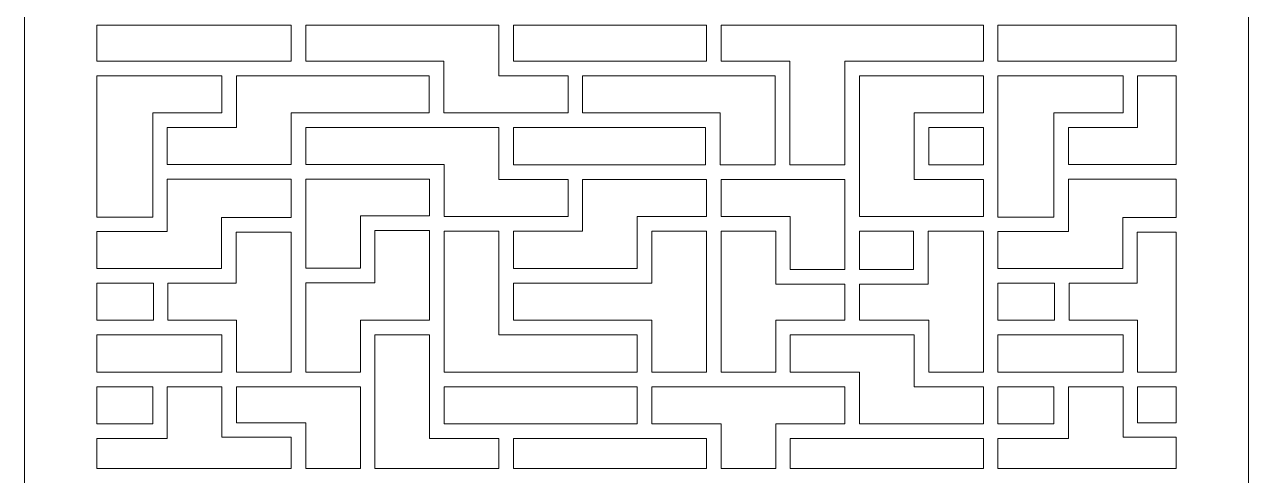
# Model space of a CAD drawing. Header units: centimetres. Extents: x -27.5 to -15.4, y -3.9 to 9.5.
# Drawn here: x -21.11 to -15.37, y 0.2 to 2.31 of the extents above; entities that cross this region are included whole.
import ezdxf

# ---------------------------------------------------------------- set-up
doc = ezdxf.new("R2010")
doc.units = ezdxf.units.CM
doc.header["$MEASUREMENT"] = 0
doc.layers.add('layer 1', color=7, linetype='Continuous')

msp = doc.modelspace()

# ---------------------------------------------------------------- linework, layer by layer
at = {"layer": 'layer 1', "color": 7, "lineweight": 9}
for points, knots in [([(-21.10932, -3.79231), (-21.10932, -3.79231), (-15.37172, -3.79231), (-15.37172, -3.79231), (-15.37172, -3.79231), (-15.37172, -3.79231), (-15.37172, 9.52009), (-15.37172, 9.52009), (-15.37172, 9.52009), (-15.37172, 9.52009), (-21.10932, 9.52009), (-21.10932, 9.52009), (-21.10932, 9.52009), (-21.10932, 9.52009), (-21.10932, -3.79231), (-21.10932, -3.79231)], [0, 0, 0, 0, 0.2, 0.2, 0.2, 0.2, 0.4, 0.4, 0.4, 0.4, 0.6, 0.6, 0.6, 0.6, 1, 1, 1, 1]), ([(-20.77015, 2.13842), (-20.77015, 2.13842), (-20.77015, 2.30712), (-20.77015, 2.30712), (-20.77015, 2.30712), (-20.77015, 2.30712), (-19.85927, 2.30712), (-19.85927, 2.30712), (-19.85927, 2.30712), (-19.85927, 2.30712), (-19.85927, 2.13842), (-19.85927, 2.13842), (-19.85927, 2.13842), (-19.85927, 2.13842), (-20.14967, 2.13842), (-20.14967, 2.13842), (-20.14967, 2.13842), (-20.14967, 2.13842), (-20.77015, 2.13842), (-20.77015, 2.13842)], [0, 0, 0, 0, 0.1666667, 0.1666667, 0.1666667, 0.1666667, 0.3333333, 0.3333333, 0.3333333, 0.3333333, 0.5, 0.5, 0.5, 0.5, 0.6666667, 0.6666667, 0.6666667, 0.6666667, 1, 1, 1, 1]), ([(-18.88584, 2.07018), (-18.88584, 2.07018), (-18.56136, 2.07018), (-18.56136, 2.07018), (-18.56136, 2.07018), (-18.56136, 2.07018), (-18.56136, 1.89578), (-18.56136, 1.89578), (-18.56136, 1.89578), (-18.56136, 1.89578), (-18.85172, 1.89578), (-18.85172, 1.89578), (-18.85172, 1.89578), (-18.85172, 1.89578), (-19.14396, 1.89578), (-19.14396, 1.89578), (-19.14396, 1.89578), (-19.14396, 1.89578), (-19.14396, 2.13842), (-19.14396, 2.13842), (-19.14396, 2.13842), (-19.14396, 2.13842), (-19.79103, 2.13842), (-19.79103, 2.13842), (-19.79103, 2.13842), (-19.79103, 2.13842), (-19.79103, 2.30712), (-19.79103, 2.30712), (-19.79103, 2.30712), (-19.79103, 2.30712), (-18.88584, 2.30712), (-18.88584, 2.30712), (-18.88584, 2.30712), (-18.88584, 2.30712), (-18.88584, 2.07018), (-18.88584, 2.07018)], [0, 0, 0, 0, 0.1, 0.1, 0.1, 0.1, 0.2, 0.2, 0.2, 0.2, 0.3, 0.3, 0.3, 0.3, 0.4, 0.4, 0.4, 0.4, 0.5, 0.5, 0.5, 0.5, 0.6, 0.6, 0.6, 0.6, 0.7, 0.7, 0.7, 0.7, 0.8, 0.8, 0.8, 0.8, 1, 1, 1, 1]), ([(-18.8176, 2.30712), (-18.8176, 2.30712), (-17.9124, 2.30712), (-17.9124, 2.30712), (-17.9124, 2.30712), (-17.9124, 2.30712), (-17.9124, 2.13842), (-17.9124, 2.13842), (-17.9124, 2.13842), (-17.9124, 2.13842), (-18.52724, 2.13842), (-18.52724, 2.13842), (-18.52724, 2.13842), (-18.52724, 2.13842), (-18.8176, 2.13842), (-18.8176, 2.13842), (-18.8176, 2.13842), (-18.8176, 2.13842), (-18.8176, 2.30712), (-18.8176, 2.30712)], [0, 0, 0, 0, 0.1666667, 0.1666667, 0.1666667, 0.1666667, 0.3333333, 0.3333333, 0.3333333, 0.3333333, 0.5, 0.5, 0.5, 0.5, 0.6666667, 0.6666667, 0.6666667, 0.6666667, 1, 1, 1, 1]), ([(-17.84416, 2.30712), (-17.84416, 2.30712), (-16.61449, 2.30712), (-16.61449, 2.30712), (-16.61449, 2.30712), (-16.61449, 2.30712), (-16.61449, 2.13842), (-16.61449, 2.13842), (-16.61449, 2.13842), (-16.61449, 2.13842), (-17.26345, 2.13842), (-17.26345, 2.13842), (-17.26345, 2.13842), (-17.26345, 2.13842), (-17.26345, 1.65315), (-17.26345, 1.65315), (-17.26345, 1.65315), (-17.26345, 1.65315), (-17.52246, 1.65315), (-17.52246, 1.65315), (-17.52246, 1.65315), (-17.52246, 1.65315), (-17.52246, 2.13842), (-17.52246, 2.13842), (-17.52246, 2.13842), (-17.52246, 2.13842), (-17.84416, 2.13842), (-17.84416, 2.13842), (-17.84416, 2.13842), (-17.84416, 2.13842), (-17.84416, 2.30712), (-17.84416, 2.30712)], [0, 0, 0, 0, 0.1111111, 0.1111111, 0.1111111, 0.1111111, 0.2222222, 0.2222222, 0.2222222, 0.2222222, 0.3333333, 0.3333333, 0.3333333, 0.3333333, 0.4444444, 0.4444444, 0.4444444, 0.4444444, 0.5555556, 0.5555556, 0.5555556, 0.5555556, 0.6666667, 0.6666667, 0.6666667, 0.6666667, 0.7777778, 0.7777778, 0.7777778, 0.7777778, 1, 1, 1, 1]), ([(-15.71088, 2.30712), (-15.71088, 2.30712), (-15.71088, 2.13842), (-15.71088, 2.13842), (-15.71088, 2.13842), (-15.71088, 2.13842), (-15.92577, 2.13842), (-15.92577, 2.13842), (-15.92577, 2.13842), (-15.92577, 2.13842), (-16.54625, 2.13842), (-16.54625, 2.13842), (-16.54625, 2.13842), (-16.54625, 2.13842), (-16.54625, 2.30712), (-16.54625, 2.30712), (-16.54625, 2.30712), (-16.54625, 2.30712), (-15.71088, 2.30712), (-15.71088, 2.30712)], [0, 0, 0, 0, 0.1666667, 0.1666667, 0.1666667, 0.1666667, 0.3333333, 0.3333333, 0.3333333, 0.3333333, 0.5, 0.5, 0.5, 0.5, 0.6666667, 0.6666667, 0.6666667, 0.6666667, 1, 1, 1, 1]), ([(-20.77015, 1.40867), (-20.77015, 1.40867), (-20.77015, 2.07018), (-20.77015, 2.07018), (-20.77015, 2.07018), (-20.77015, 2.07018), (-20.1838, 2.07018), (-20.1838, 2.07018), (-20.1838, 2.07018), (-20.1838, 2.07018), (-20.1838, 1.89578), (-20.1838, 1.89578), (-20.1838, 1.89578), (-20.1838, 1.89578), (-20.50823, 1.89578), (-20.50823, 1.89578), (-20.50823, 1.89578), (-20.50823, 1.89578), (-20.50823, 1.62058), (-20.50823, 1.62058), (-20.50823, 1.62058), (-20.50823, 1.62058), (-20.50823, 1.40867), (-20.50823, 1.40867), (-20.50823, 1.40867), (-20.50823, 1.40867), (-20.77015, 1.40867), (-20.77015, 1.40867)], [0, 0, 0, 0, 0.125, 0.125, 0.125, 0.125, 0.25, 0.25, 0.25, 0.25, 0.375, 0.375, 0.375, 0.375, 0.5, 0.5, 0.5, 0.5, 0.625, 0.625, 0.625, 0.625, 0.75, 0.75, 0.75, 0.75, 1, 1, 1, 1]), ([(-20.11555, 2.07018), (-20.11555, 2.07018), (-19.82515, 2.07018), (-19.82515, 2.07018), (-19.82515, 2.07018), (-19.82515, 2.07018), (-19.21221, 2.07018), (-19.21221, 2.07018), (-19.21221, 2.07018), (-19.21221, 2.07018), (-19.21221, 1.89578), (-19.21221, 1.89578), (-19.21221, 1.89578), (-19.21221, 1.89578), (-19.85927, 1.89578), (-19.85927, 1.89578), (-19.85927, 1.89578), (-19.85927, 1.89578), (-19.85927, 1.6547), (-19.85927, 1.6547), (-19.85927, 1.6547), (-19.85927, 1.6547), (-20.43999, 1.6547), (-20.43999, 1.6547), (-20.43999, 1.6547), (-20.43999, 1.6547), (-20.43999, 1.82754), (-20.43999, 1.82754), (-20.43999, 1.82754), (-20.43999, 1.82754), (-20.11555, 1.82754), (-20.11555, 1.82754), (-20.11555, 1.82754), (-20.11555, 1.82754), (-20.11555, 2.07018), (-20.11555, 2.07018)], [0, 0, 0, 0, 0.1, 0.1, 0.1, 0.1, 0.2, 0.2, 0.2, 0.2, 0.3, 0.3, 0.3, 0.3, 0.4, 0.4, 0.4, 0.4, 0.5, 0.5, 0.5, 0.5, 0.6, 0.6, 0.6, 0.6, 0.7, 0.7, 0.7, 0.7, 0.8, 0.8, 0.8, 0.8, 1, 1, 1, 1]), ([(-18.49312, 2.07018), (-18.49312, 2.07018), (-17.87828, 2.07018), (-17.87828, 2.07018), (-17.87828, 2.07018), (-17.87828, 2.07018), (-17.5907, 2.07018), (-17.5907, 2.07018), (-17.5907, 2.07018), (-17.5907, 2.07018), (-17.5907, 1.65315), (-17.5907, 1.65315), (-17.5907, 1.65315), (-17.5907, 1.65315), (-17.84865, 1.65315), (-17.84865, 1.65315), (-17.84865, 1.65315), (-17.84865, 1.65315), (-17.84865, 1.89578), (-17.84865, 1.89578), (-17.84865, 1.89578), (-17.84865, 1.89578), (-18.49312, 1.89578), (-18.49312, 1.89578), (-18.49312, 1.89578), (-18.49312, 1.89578), (-18.49312, 2.07018), (-18.49312, 2.07018)], [0, 0, 0, 0, 0.125, 0.125, 0.125, 0.125, 0.25, 0.25, 0.25, 0.25, 0.375, 0.375, 0.375, 0.375, 0.5, 0.5, 0.5, 0.5, 0.625, 0.625, 0.625, 0.625, 0.75, 0.75, 0.75, 0.75, 1, 1, 1, 1]), ([(-17.19521, 2.07018), (-17.19521, 2.07018), (-16.61449, 2.07018), (-16.61449, 2.07018), (-16.61449, 2.07018), (-16.61449, 2.07018), (-16.61449, 1.89578), (-16.61449, 1.89578), (-16.61449, 1.89578), (-16.61449, 1.89578), (-16.9385, 1.89578), (-16.9385, 1.89578), (-16.9385, 1.89578), (-16.9385, 1.89578), (-16.9385, 1.58491), (-16.9385, 1.58491), (-16.9385, 1.58491), (-16.9385, 1.58491), (-16.61449, 1.58491), (-16.61449, 1.58491), (-16.61449, 1.58491), (-16.61449, 1.58491), (-16.61449, 1.41051), (-16.61449, 1.41051), (-16.61449, 1.41051), (-16.61449, 1.41051), (-16.90774, 1.41051), (-16.90774, 1.41051), (-16.90774, 1.41051), (-16.90774, 1.41051), (-17.19521, 1.41051), (-17.19521, 1.41051), (-17.19521, 1.41051), (-17.19521, 1.41051), (-17.19521, 1.61903), (-17.19521, 1.61903), (-17.19521, 1.61903), (-17.19521, 1.61903), (-17.19521, 2.07018), (-17.19521, 2.07018)], [0, 0, 0, 0, 0.0909091, 0.0909091, 0.0909091, 0.0909091, 0.1818182, 0.1818182, 0.1818182, 0.1818182, 0.2727273, 0.2727273, 0.2727273, 0.2727273, 0.3636364, 0.3636364, 0.3636364, 0.3636364, 0.4545455, 0.4545455, 0.4545455, 0.4545455, 0.5454545, 0.5454545, 0.5454545, 0.5454545, 0.6363636, 0.6363636, 0.6363636, 0.6363636, 0.7272727, 0.7272727, 0.7272727, 0.7272727, 0.8181818, 0.8181818, 0.8181818, 0.8181818, 1, 1, 1, 1]), ([(-16.54625, 1.40867), (-16.54625, 1.40867), (-16.54625, 2.07018), (-16.54625, 2.07018), (-16.54625, 2.07018), (-16.54625, 2.07018), (-15.95989, 2.07018), (-15.95989, 2.07018), (-15.95989, 2.07018), (-15.95989, 2.07018), (-15.95989, 1.89578), (-15.95989, 1.89578), (-15.95989, 1.89578), (-15.95989, 1.89578), (-16.28433, 1.89578), (-16.28433, 1.89578), (-16.28433, 1.89578), (-16.28433, 1.89578), (-16.28433, 1.62058), (-16.28433, 1.62058), (-16.28433, 1.62058), (-16.28433, 1.62058), (-16.28433, 1.40867), (-16.28433, 1.40867), (-16.28433, 1.40867), (-16.28433, 1.40867), (-16.54625, 1.40867), (-16.54625, 1.40867)], [0, 0, 0, 0, 0.125, 0.125, 0.125, 0.125, 0.25, 0.25, 0.25, 0.25, 0.375, 0.375, 0.375, 0.375, 0.5, 0.5, 0.5, 0.5, 0.625, 0.625, 0.625, 0.625, 0.75, 0.75, 0.75, 0.75, 1, 1, 1, 1]), ([(-15.71088, 2.07018), (-15.71088, 2.07018), (-15.71088, 1.6547), (-15.71088, 1.6547), (-15.71088, 1.6547), (-15.71088, 1.6547), (-16.21609, 1.6547), (-16.21609, 1.6547), (-16.21609, 1.6547), (-16.21609, 1.6547), (-16.21609, 1.82754), (-16.21609, 1.82754), (-16.21609, 1.82754), (-16.21609, 1.82754), (-15.89165, 1.82754), (-15.89165, 1.82754), (-15.89165, 1.82754), (-15.89165, 1.82754), (-15.89165, 2.07018), (-15.89165, 2.07018), (-15.89165, 2.07018), (-15.89165, 2.07018), (-15.71088, 2.07018), (-15.71088, 2.07018)], [0, 0, 0, 0, 0.1428571, 0.1428571, 0.1428571, 0.1428571, 0.2857143, 0.2857143, 0.2857143, 0.2857143, 0.4285714, 0.4285714, 0.4285714, 0.4285714, 0.5714286, 0.5714286, 0.5714286, 0.5714286, 0.7142857, 0.7142857, 0.7142857, 0.7142857, 1, 1, 1, 1]), ([(-18.88584, 1.58491), (-18.88584, 1.58491), (-18.56136, 1.58491), (-18.56136, 1.58491), (-18.56136, 1.58491), (-18.56136, 1.58491), (-18.56136, 1.41051), (-18.56136, 1.41051), (-18.56136, 1.41051), (-18.56136, 1.41051), (-18.85172, 1.41051), (-18.85172, 1.41051), (-18.85172, 1.41051), (-18.85172, 1.41051), (-19.14207, 1.41051), (-19.14207, 1.41051), (-19.14207, 1.41051), (-19.14207, 1.41051), (-19.14207, 1.6547), (-19.14207, 1.6547), (-19.14207, 1.6547), (-19.14207, 1.6547), (-19.79103, 1.6547), (-19.79103, 1.6547), (-19.79103, 1.6547), (-19.79103, 1.6547), (-19.79103, 1.82754), (-19.79103, 1.82754), (-19.79103, 1.82754), (-19.79103, 1.82754), (-19.17808, 1.82754), (-19.17808, 1.82754), (-19.17808, 1.82754), (-19.17808, 1.82754), (-18.88584, 1.82754), (-18.88584, 1.82754), (-18.88584, 1.82754), (-18.88584, 1.82754), (-18.88584, 1.58491), (-18.88584, 1.58491)], [0, 0, 0, 0, 0.0909091, 0.0909091, 0.0909091, 0.0909091, 0.1818182, 0.1818182, 0.1818182, 0.1818182, 0.2727273, 0.2727273, 0.2727273, 0.2727273, 0.3636364, 0.3636364, 0.3636364, 0.3636364, 0.4545455, 0.4545455, 0.4545455, 0.4545455, 0.5454545, 0.5454545, 0.5454545, 0.5454545, 0.6363636, 0.6363636, 0.6363636, 0.6363636, 0.7272727, 0.7272727, 0.7272727, 0.7272727, 0.8181818, 0.8181818, 0.8181818, 0.8181818, 1, 1, 1, 1]), ([(-18.52724, 1.82754), (-18.52724, 1.82754), (-17.91689, 1.82754), (-17.91689, 1.82754), (-17.91689, 1.82754), (-17.91689, 1.82754), (-17.91689, 1.65315), (-17.91689, 1.65315), (-17.91689, 1.65315), (-17.91689, 1.65315), (-18.52724, 1.65315), (-18.52724, 1.65315), (-18.52724, 1.65315), (-18.52724, 1.65315), (-18.8176, 1.65315), (-18.8176, 1.65315), (-18.8176, 1.65315), (-18.8176, 1.65315), (-18.8176, 1.82754), (-18.8176, 1.82754), (-18.8176, 1.82754), (-18.8176, 1.82754), (-18.52724, 1.82754), (-18.52724, 1.82754)], [0, 0, 0, 0, 0.1428571, 0.1428571, 0.1428571, 0.1428571, 0.2857143, 0.2857143, 0.2857143, 0.2857143, 0.4285714, 0.4285714, 0.4285714, 0.4285714, 0.5714286, 0.5714286, 0.5714286, 0.5714286, 0.7142857, 0.7142857, 0.7142857, 0.7142857, 1, 1, 1, 1]), ([(-16.87026, 1.82754), (-16.87026, 1.82754), (-16.61449, 1.82754), (-16.61449, 1.82754), (-16.61449, 1.82754), (-16.61449, 1.82754), (-16.61449, 1.65315), (-16.61449, 1.65315), (-16.61449, 1.65315), (-16.61449, 1.65315), (-16.87026, 1.65315), (-16.87026, 1.65315), (-16.87026, 1.65315), (-16.87026, 1.65315), (-16.87026, 1.82754), (-16.87026, 1.82754)], [0, 0, 0, 0, 0.2, 0.2, 0.2, 0.2, 0.4, 0.4, 0.4, 0.4, 0.6, 0.6, 0.6, 0.6, 1, 1, 1, 1]), ([(-20.77015, 1.16788), (-20.77015, 1.16788), (-20.77015, 1.34043), (-20.77015, 1.34043), (-20.77015, 1.34043), (-20.77015, 1.34043), (-20.43999, 1.34043), (-20.43999, 1.34043), (-20.43999, 1.34043), (-20.43999, 1.34043), (-20.43999, 1.58646), (-20.43999, 1.58646), (-20.43999, 1.58646), (-20.43999, 1.58646), (-19.85927, 1.58646), (-19.85927, 1.58646), (-19.85927, 1.58646), (-19.85927, 1.58646), (-19.85927, 1.40651), (-19.85927, 1.40651), (-19.85927, 1.40651), (-19.85927, 1.40651), (-20.18531, 1.40651), (-20.18531, 1.40651), (-20.18531, 1.40651), (-20.18531, 1.40651), (-20.18531, 1.16788), (-20.18531, 1.16788), (-20.18531, 1.16788), (-20.18531, 1.16788), (-20.47088, 1.16788), (-20.47088, 1.16788), (-20.47088, 1.16788), (-20.47088, 1.16788), (-20.77015, 1.16788), (-20.77015, 1.16788)], [0, 0, 0, 0, 0.1, 0.1, 0.1, 0.1, 0.2, 0.2, 0.2, 0.2, 0.3, 0.3, 0.3, 0.3, 0.4, 0.4, 0.4, 0.4, 0.5, 0.5, 0.5, 0.5, 0.6, 0.6, 0.6, 0.6, 0.7, 0.7, 0.7, 0.7, 0.8, 0.8, 0.8, 0.8, 1, 1, 1, 1]), ([(-19.79103, 1.58646), (-19.79103, 1.58646), (-19.21032, 1.58646), (-19.21032, 1.58646), (-19.21032, 1.58646), (-19.21032, 1.58646), (-19.21032, 1.41429), (-19.21032, 1.41429), (-19.21032, 1.41429), (-19.21032, 1.41429), (-19.53479, 1.41429), (-19.53479, 1.41429), (-19.53479, 1.41429), (-19.53479, 1.41429), (-19.53479, 1.16931), (-19.53479, 1.16931), (-19.53479, 1.16931), (-19.53479, 1.16931), (-19.79103, 1.16931), (-19.79103, 1.16931), (-19.79103, 1.16931), (-19.79103, 1.16931), (-19.79103, 1.37239), (-19.79103, 1.37239), (-19.79103, 1.37239), (-19.79103, 1.37239), (-19.79103, 1.58646), (-19.79103, 1.58646)], [0, 0, 0, 0, 0.125, 0.125, 0.125, 0.125, 0.25, 0.25, 0.25, 0.25, 0.375, 0.375, 0.375, 0.375, 0.5, 0.5, 0.5, 0.5, 0.625, 0.625, 0.625, 0.625, 0.75, 0.75, 0.75, 0.75, 1, 1, 1, 1]), ([(-18.8176, 1.34227), (-18.8176, 1.34227), (-18.49312, 1.34227), (-18.49312, 1.34227), (-18.49312, 1.34227), (-18.49312, 1.34227), (-18.49312, 1.58491), (-18.49312, 1.58491), (-18.49312, 1.58491), (-18.49312, 1.58491), (-17.9124, 1.58491), (-17.9124, 1.58491), (-17.9124, 1.58491), (-17.9124, 1.58491), (-17.9124, 1.41051), (-17.9124, 1.41051), (-17.9124, 1.41051), (-17.9124, 1.41051), (-18.23688, 1.41051), (-18.23688, 1.41051), (-18.23688, 1.41051), (-18.23688, 1.41051), (-18.23688, 1.16788), (-18.23688, 1.16788), (-18.23688, 1.16788), (-18.23688, 1.16788), (-18.8176, 1.16788), (-18.8176, 1.16788), (-18.8176, 1.16788), (-18.8176, 1.16788), (-18.8176, 1.34227), (-18.8176, 1.34227)], [0, 0, 0, 0, 0.1111111, 0.1111111, 0.1111111, 0.1111111, 0.2222222, 0.2222222, 0.2222222, 0.2222222, 0.3333333, 0.3333333, 0.3333333, 0.3333333, 0.4444444, 0.4444444, 0.4444444, 0.4444444, 0.5555556, 0.5555556, 0.5555556, 0.5555556, 0.6666667, 0.6666667, 0.6666667, 0.6666667, 0.7777778, 0.7777778, 0.7777778, 0.7777778, 1, 1, 1, 1]), ([(-17.84416, 1.41051), (-17.84416, 1.41051), (-17.84416, 1.58491), (-17.84416, 1.58491), (-17.84416, 1.58491), (-17.84416, 1.58491), (-17.55658, 1.58491), (-17.55658, 1.58491), (-17.55658, 1.58491), (-17.55658, 1.58491), (-17.26345, 1.58491), (-17.26345, 1.58491), (-17.26345, 1.58491), (-17.26345, 1.58491), (-17.26345, 1.37639), (-17.26345, 1.37639), (-17.26345, 1.37639), (-17.26345, 1.37639), (-17.26345, 1.16222), (-17.26345, 1.16222), (-17.26345, 1.16222), (-17.26345, 1.16222), (-17.51968, 1.16222), (-17.51968, 1.16222), (-17.51968, 1.16222), (-17.51968, 1.16222), (-17.51968, 1.41051), (-17.51968, 1.41051), (-17.51968, 1.41051), (-17.51968, 1.41051), (-17.84416, 1.41051), (-17.84416, 1.41051)], [0, 0, 0, 0, 0.1111111, 0.1111111, 0.1111111, 0.1111111, 0.2222222, 0.2222222, 0.2222222, 0.2222222, 0.3333333, 0.3333333, 0.3333333, 0.3333333, 0.4444444, 0.4444444, 0.4444444, 0.4444444, 0.5555556, 0.5555556, 0.5555556, 0.5555556, 0.6666667, 0.6666667, 0.6666667, 0.6666667, 0.7777778, 0.7777778, 0.7777778, 0.7777778, 1, 1, 1, 1]), ([(-15.71088, 1.58646), (-15.71088, 1.58646), (-15.71088, 1.40651), (-15.71088, 1.40651), (-15.71088, 1.40651), (-15.71088, 1.40651), (-15.96141, 1.40651), (-15.96141, 1.40651), (-15.96141, 1.40651), (-15.96141, 1.40651), (-15.96141, 1.16788), (-15.96141, 1.16788), (-15.96141, 1.16788), (-15.96141, 1.16788), (-16.24698, 1.16788), (-16.24698, 1.16788), (-16.24698, 1.16788), (-16.24698, 1.16788), (-16.54625, 1.16788), (-16.54625, 1.16788), (-16.54625, 1.16788), (-16.54625, 1.16788), (-16.54625, 1.34043), (-16.54625, 1.34043), (-16.54625, 1.34043), (-16.54625, 1.34043), (-16.21609, 1.34043), (-16.21609, 1.34043), (-16.21609, 1.34043), (-16.21609, 1.34043), (-16.21609, 1.58646), (-16.21609, 1.58646), (-16.21609, 1.58646), (-16.21609, 1.58646), (-15.71088, 1.58646), (-15.71088, 1.58646)], [0, 0, 0, 0, 0.1, 0.1, 0.1, 0.1, 0.2, 0.2, 0.2, 0.2, 0.3, 0.3, 0.3, 0.3, 0.4, 0.4, 0.4, 0.4, 0.5, 0.5, 0.5, 0.5, 0.6, 0.6, 0.6, 0.6, 0.7, 0.7, 0.7, 0.7, 0.8, 0.8, 0.8, 0.8, 1, 1, 1, 1]), ([(-20.11707, 1.33827), (-20.11707, 1.33827), (-19.85927, 1.33827), (-19.85927, 1.33827), (-19.85927, 1.33827), (-19.85927, 1.33827), (-19.85927, 1.13519), (-19.85927, 1.13519), (-19.85927, 1.13519), (-19.85927, 1.13519), (-19.85927, 0.68261), (-19.85927, 0.68261), (-19.85927, 0.68261), (-19.85927, 0.68261), (-20.11551, 0.68261), (-20.11551, 0.68261), (-20.11551, 0.68261), (-20.11551, 0.68261), (-20.11551, 0.92525), (-20.11551, 0.92525), (-20.11551, 0.92525), (-20.11551, 0.92525), (-20.43676, 0.92525), (-20.43676, 0.92525), (-20.43676, 0.92525), (-20.43676, 0.92525), (-20.43676, 1.09964), (-20.43676, 1.09964), (-20.43676, 1.09964), (-20.43676, 1.09964), (-20.11707, 1.09964), (-20.11707, 1.09964), (-20.11707, 1.09964), (-20.11707, 1.09964), (-20.11707, 1.33827), (-20.11707, 1.33827)], [0, 0, 0, 0, 0.1, 0.1, 0.1, 0.1, 0.2, 0.2, 0.2, 0.2, 0.3, 0.3, 0.3, 0.3, 0.4, 0.4, 0.4, 0.4, 0.5, 0.5, 0.5, 0.5, 0.6, 0.6, 0.6, 0.6, 0.7, 0.7, 0.7, 0.7, 0.8, 0.8, 0.8, 0.8, 1, 1, 1, 1]), ([(-19.46655, 1.34605), (-19.46655, 1.34605), (-19.21032, 1.34605), (-19.21032, 1.34605), (-19.21032, 1.34605), (-19.21032, 1.34605), (-19.21032, 0.92525), (-19.21032, 0.92525), (-19.21032, 0.92525), (-19.21032, 0.92525), (-19.53479, 0.92525), (-19.53479, 0.92525), (-19.53479, 0.92525), (-19.53479, 0.92525), (-19.53479, 0.68261), (-19.53479, 0.68261), (-19.53479, 0.68261), (-19.53479, 0.68261), (-19.79103, 0.68261), (-19.79103, 0.68261), (-19.79103, 0.68261), (-19.79103, 0.68261), (-19.79103, 1.10107), (-19.79103, 1.10107), (-19.79103, 1.10107), (-19.79103, 1.10107), (-19.46655, 1.10107), (-19.46655, 1.10107), (-19.46655, 1.10107), (-19.46655, 1.10107), (-19.46655, 1.34605), (-19.46655, 1.34605)], [0, 0, 0, 0, 0.1111111, 0.1111111, 0.1111111, 0.1111111, 0.2222222, 0.2222222, 0.2222222, 0.2222222, 0.3333333, 0.3333333, 0.3333333, 0.3333333, 0.4444444, 0.4444444, 0.4444444, 0.4444444, 0.5555556, 0.5555556, 0.5555556, 0.5555556, 0.6666667, 0.6666667, 0.6666667, 0.6666667, 0.7777778, 0.7777778, 0.7777778, 0.7777778, 1, 1, 1, 1]), ([(-18.88584, 0.85701), (-18.88584, 0.85701), (-18.23688, 0.85701), (-18.23688, 0.85701), (-18.23688, 0.85701), (-18.23688, 0.85701), (-18.23688, 0.68261), (-18.23688, 0.68261), (-18.23688, 0.68261), (-18.23688, 0.68261), (-19.14207, 0.68261), (-19.14207, 0.68261), (-19.14207, 0.68261), (-19.14207, 0.68261), (-19.14207, 0.89113), (-19.14207, 0.89113), (-19.14207, 0.89113), (-19.14207, 0.89113), (-19.14207, 1.34227), (-19.14207, 1.34227), (-19.14207, 1.34227), (-19.14207, 1.34227), (-18.88584, 1.34227), (-18.88584, 1.34227), (-18.88584, 1.34227), (-18.88584, 1.34227), (-18.88584, 1.13376), (-18.88584, 1.13376), (-18.88584, 1.13376), (-18.88584, 1.13376), (-18.88584, 0.85701), (-18.88584, 0.85701)], [0, 0, 0, 0, 0.1111111, 0.1111111, 0.1111111, 0.1111111, 0.2222222, 0.2222222, 0.2222222, 0.2222222, 0.3333333, 0.3333333, 0.3333333, 0.3333333, 0.4444444, 0.4444444, 0.4444444, 0.4444444, 0.5555556, 0.5555556, 0.5555556, 0.5555556, 0.6666667, 0.6666667, 0.6666667, 0.6666667, 0.7777778, 0.7777778, 0.7777778, 0.7777778, 1, 1, 1, 1]), ([(-18.8176, 1.09964), (-18.8176, 1.09964), (-18.16864, 1.09964), (-18.16864, 1.09964), (-18.16864, 1.09964), (-18.16864, 1.09964), (-18.16864, 1.34227), (-18.16864, 1.34227), (-18.16864, 1.34227), (-18.16864, 1.34227), (-17.9124, 1.34227), (-17.9124, 1.34227), (-17.9124, 1.34227), (-17.9124, 1.34227), (-17.9124, 0.68261), (-17.9124, 0.68261), (-17.9124, 0.68261), (-17.9124, 0.68261), (-18.16864, 0.68261), (-18.16864, 0.68261), (-18.16864, 0.68261), (-18.16864, 0.68261), (-18.16864, 0.92525), (-18.16864, 0.92525), (-18.16864, 0.92525), (-18.16864, 0.92525), (-18.8176, 0.92525), (-18.8176, 0.92525), (-18.8176, 0.92525), (-18.8176, 0.92525), (-18.8176, 1.09964), (-18.8176, 1.09964)], [0, 0, 0, 0, 0.1111111, 0.1111111, 0.1111111, 0.1111111, 0.2222222, 0.2222222, 0.2222222, 0.2222222, 0.3333333, 0.3333333, 0.3333333, 0.3333333, 0.4444444, 0.4444444, 0.4444444, 0.4444444, 0.5555556, 0.5555556, 0.5555556, 0.5555556, 0.6666667, 0.6666667, 0.6666667, 0.6666667, 0.7777778, 0.7777778, 0.7777778, 0.7777778, 1, 1, 1, 1]), ([(-17.84416, 1.34227), (-17.84416, 1.34227), (-17.58793, 1.34227), (-17.58793, 1.34227), (-17.58793, 1.34227), (-17.58793, 1.34227), (-17.58793, 1.09398), (-17.58793, 1.09398), (-17.58793, 1.09398), (-17.58793, 1.09398), (-17.26345, 1.09398), (-17.26345, 1.09398), (-17.26345, 1.09398), (-17.26345, 1.09398), (-17.26345, 0.92525), (-17.26345, 0.92525), (-17.26345, 0.92525), (-17.26345, 0.92525), (-17.58793, 0.92525), (-17.58793, 0.92525), (-17.58793, 0.92525), (-17.58793, 0.92525), (-17.58793, 0.68261), (-17.58793, 0.68261), (-17.58793, 0.68261), (-17.58793, 0.68261), (-17.84416, 0.68261), (-17.84416, 0.68261), (-17.84416, 0.68261), (-17.84416, 0.68261), (-17.84416, 1.34227), (-17.84416, 1.34227)], [0, 0, 0, 0, 0.1111111, 0.1111111, 0.1111111, 0.1111111, 0.2222222, 0.2222222, 0.2222222, 0.2222222, 0.3333333, 0.3333333, 0.3333333, 0.3333333, 0.4444444, 0.4444444, 0.4444444, 0.4444444, 0.5555556, 0.5555556, 0.5555556, 0.5555556, 0.6666667, 0.6666667, 0.6666667, 0.6666667, 0.7777778, 0.7777778, 0.7777778, 0.7777778, 1, 1, 1, 1]), ([(-17.19521, 1.09398), (-17.19521, 1.09398), (-16.87362, 1.09398), (-16.87362, 1.09398), (-16.87362, 1.09398), (-16.87362, 1.09398), (-16.87362, 1.34227), (-16.87362, 1.34227), (-16.87362, 1.34227), (-16.87362, 1.34227), (-16.61449, 1.34227), (-16.61449, 1.34227), (-16.61449, 1.34227), (-16.61449, 1.34227), (-16.61449, 0.89113), (-16.61449, 0.89113), (-16.61449, 0.89113), (-16.61449, 0.89113), (-16.61449, 0.68261), (-16.61449, 0.68261), (-16.61449, 0.68261), (-16.61449, 0.68261), (-16.87073, 0.68261), (-16.87073, 0.68261), (-16.87073, 0.68261), (-16.87073, 0.68261), (-16.87073, 0.92525), (-16.87073, 0.92525), (-16.87073, 0.92525), (-16.87073, 0.92525), (-17.19521, 0.92525), (-17.19521, 0.92525), (-17.19521, 0.92525), (-17.19521, 0.92525), (-17.19521, 1.09398), (-17.19521, 1.09398)], [0, 0, 0, 0, 0.1, 0.1, 0.1, 0.1, 0.2, 0.2, 0.2, 0.2, 0.3, 0.3, 0.3, 0.3, 0.4, 0.4, 0.4, 0.4, 0.5, 0.5, 0.5, 0.5, 0.6, 0.6, 0.6, 0.6, 0.7, 0.7, 0.7, 0.7, 0.8, 0.8, 0.8, 0.8, 1, 1, 1, 1]), ([(-17.19521, 1.34227), (-17.19521, 1.34227), (-16.94186, 1.34227), (-16.94186, 1.34227), (-16.94186, 1.34227), (-16.94186, 1.34227), (-16.94186, 1.16222), (-16.94186, 1.16222), (-16.94186, 1.16222), (-16.94186, 1.16222), (-17.19521, 1.16222), (-17.19521, 1.16222), (-17.19521, 1.16222), (-17.19521, 1.16222), (-17.19521, 1.34227), (-17.19521, 1.34227)], [0, 0, 0, 0, 0.2, 0.2, 0.2, 0.2, 0.4, 0.4, 0.4, 0.4, 0.6, 0.6, 0.6, 0.6, 1, 1, 1, 1]), ([(-15.71088, 1.33827), (-15.71088, 1.33827), (-15.71088, 0.68261), (-15.71088, 0.68261), (-15.71088, 0.68261), (-15.71088, 0.68261), (-15.89161, 0.68261), (-15.89161, 0.68261), (-15.89161, 0.68261), (-15.89161, 0.68261), (-15.89161, 0.92525), (-15.89161, 0.92525), (-15.89161, 0.92525), (-15.89161, 0.92525), (-16.21286, 0.92525), (-16.21286, 0.92525), (-16.21286, 0.92525), (-16.21286, 0.92525), (-16.21286, 1.09964), (-16.21286, 1.09964), (-16.21286, 1.09964), (-16.21286, 1.09964), (-15.89317, 1.09964), (-15.89317, 1.09964), (-15.89317, 1.09964), (-15.89317, 1.09964), (-15.89317, 1.33827), (-15.89317, 1.33827), (-15.89317, 1.33827), (-15.89317, 1.33827), (-15.71088, 1.33827), (-15.71088, 1.33827)], [0, 0, 0, 0, 0.1111111, 0.1111111, 0.1111111, 0.1111111, 0.2222222, 0.2222222, 0.2222222, 0.2222222, 0.3333333, 0.3333333, 0.3333333, 0.3333333, 0.4444444, 0.4444444, 0.4444444, 0.4444444, 0.5555556, 0.5555556, 0.5555556, 0.5555556, 0.6666667, 0.6666667, 0.6666667, 0.6666667, 0.7777778, 0.7777778, 0.7777778, 0.7777778, 1, 1, 1, 1]), ([(-20.77015, 0.92525), (-20.77015, 0.92525), (-20.77015, 1.09964), (-20.77015, 1.09964), (-20.77015, 1.09964), (-20.77015, 1.09964), (-20.505, 1.09964), (-20.505, 1.09964), (-20.505, 1.09964), (-20.505, 1.09964), (-20.505, 0.92525), (-20.505, 0.92525), (-20.505, 0.92525), (-20.505, 0.92525), (-20.77015, 0.92525), (-20.77015, 0.92525)], [0, 0, 0, 0, 0.2, 0.2, 0.2, 0.2, 0.4, 0.4, 0.4, 0.4, 0.6, 0.6, 0.6, 0.6, 1, 1, 1, 1]), ([(-16.54625, 1.09964), (-16.54625, 1.09964), (-16.2811, 1.09964), (-16.2811, 1.09964), (-16.2811, 1.09964), (-16.2811, 1.09964), (-16.2811, 0.92525), (-16.2811, 0.92525), (-16.2811, 0.92525), (-16.2811, 0.92525), (-16.54625, 0.92525), (-16.54625, 0.92525), (-16.54625, 0.92525), (-16.54625, 0.92525), (-16.54625, 1.09964), (-16.54625, 1.09964)], [0, 0, 0, 0, 0.2, 0.2, 0.2, 0.2, 0.4, 0.4, 0.4, 0.4, 0.6, 0.6, 0.6, 0.6, 1, 1, 1, 1]), ([(-20.77015, 0.68261), (-20.77015, 0.68261), (-20.77015, 0.85701), (-20.77015, 0.85701), (-20.77015, 0.85701), (-20.77015, 0.85701), (-20.47088, 0.85701), (-20.47088, 0.85701), (-20.47088, 0.85701), (-20.47088, 0.85701), (-20.18375, 0.85701), (-20.18375, 0.85701), (-20.18375, 0.85701), (-20.18375, 0.85701), (-20.18375, 0.68261), (-20.18375, 0.68261), (-20.18375, 0.68261), (-20.18375, 0.68261), (-20.47411, 0.68261), (-20.47411, 0.68261), (-20.47411, 0.68261), (-20.47411, 0.68261), (-20.77015, 0.68261), (-20.77015, 0.68261)], [0, 0, 0, 0, 0.1428571, 0.1428571, 0.1428571, 0.1428571, 0.2857143, 0.2857143, 0.2857143, 0.2857143, 0.4285714, 0.4285714, 0.4285714, 0.4285714, 0.5714286, 0.5714286, 0.5714286, 0.5714286, 0.7142857, 0.7142857, 0.7142857, 0.7142857, 1, 1, 1, 1]), ([(-19.21032, 0.37174), (-19.21032, 0.37174), (-18.88584, 0.37174), (-18.88584, 0.37174), (-18.88584, 0.37174), (-18.88584, 0.37174), (-18.88584, 0.23193), (-18.88584, 0.23193), (-18.88584, 0.23193), (-18.88584, 0.23193), (-19.46655, 0.23193), (-19.46655, 0.23193), (-19.46655, 0.23193), (-19.46655, 0.23193), (-19.46655, 0.64849), (-19.46655, 0.64849), (-19.46655, 0.64849), (-19.46655, 0.64849), (-19.46655, 0.85701), (-19.46655, 0.85701), (-19.46655, 0.85701), (-19.46655, 0.85701), (-19.21032, 0.85701), (-19.21032, 0.85701), (-19.21032, 0.85701), (-19.21032, 0.85701), (-19.21032, 0.64849), (-19.21032, 0.64849), (-19.21032, 0.64849), (-19.21032, 0.64849), (-19.21032, 0.37174), (-19.21032, 0.37174)], [0, 0, 0, 0, 0.1111111, 0.1111111, 0.1111111, 0.1111111, 0.2222222, 0.2222222, 0.2222222, 0.2222222, 0.3333333, 0.3333333, 0.3333333, 0.3333333, 0.4444444, 0.4444444, 0.4444444, 0.4444444, 0.5555556, 0.5555556, 0.5555556, 0.5555556, 0.6666667, 0.6666667, 0.6666667, 0.6666667, 0.7777778, 0.7777778, 0.7777778, 0.7777778, 1, 1, 1, 1]), ([(-17.22933, 0.85701), (-17.22933, 0.85701), (-16.93897, 0.85701), (-16.93897, 0.85701), (-16.93897, 0.85701), (-16.93897, 0.85701), (-16.93897, 0.61437), (-16.93897, 0.61437), (-16.93897, 0.61437), (-16.93897, 0.61437), (-16.61449, 0.61437), (-16.61449, 0.61437), (-16.61449, 0.61437), (-16.61449, 0.61437), (-16.61449, 0.43998), (-16.61449, 0.43998), (-16.61449, 0.43998), (-16.61449, 0.43998), (-17.19521, 0.43998), (-17.19521, 0.43998), (-17.19521, 0.43998), (-17.19521, 0.43998), (-17.19521, 0.68261), (-17.19521, 0.68261), (-17.19521, 0.68261), (-17.19521, 0.68261), (-17.51968, 0.68261), (-17.51968, 0.68261), (-17.51968, 0.68261), (-17.51968, 0.68261), (-17.51968, 0.85701), (-17.51968, 0.85701), (-17.51968, 0.85701), (-17.51968, 0.85701), (-17.22933, 0.85701), (-17.22933, 0.85701)], [0, 0, 0, 0, 0.1, 0.1, 0.1, 0.1, 0.2, 0.2, 0.2, 0.2, 0.3, 0.3, 0.3, 0.3, 0.4, 0.4, 0.4, 0.4, 0.5, 0.5, 0.5, 0.5, 0.6, 0.6, 0.6, 0.6, 0.7, 0.7, 0.7, 0.7, 0.8, 0.8, 0.8, 0.8, 1, 1, 1, 1]), ([(-16.54625, 0.68261), (-16.54625, 0.68261), (-16.54625, 0.85701), (-16.54625, 0.85701), (-16.54625, 0.85701), (-16.54625, 0.85701), (-16.24698, 0.85701), (-16.24698, 0.85701), (-16.24698, 0.85701), (-16.24698, 0.85701), (-15.95985, 0.85701), (-15.95985, 0.85701), (-15.95985, 0.85701), (-15.95985, 0.85701), (-15.95985, 0.68261), (-15.95985, 0.68261), (-15.95985, 0.68261), (-15.95985, 0.68261), (-16.25021, 0.68261), (-16.25021, 0.68261), (-16.25021, 0.68261), (-16.25021, 0.68261), (-16.54625, 0.68261), (-16.54625, 0.68261)], [0, 0, 0, 0, 0.1428571, 0.1428571, 0.1428571, 0.1428571, 0.2857143, 0.2857143, 0.2857143, 0.2857143, 0.4285714, 0.4285714, 0.4285714, 0.4285714, 0.5714286, 0.5714286, 0.5714286, 0.5714286, 0.7142857, 0.7142857, 0.7142857, 0.7142857, 1, 1, 1, 1]), ([(-20.77015, 0.23193), (-20.77015, 0.23193), (-20.77015, 0.37174), (-20.77015, 0.37174), (-20.77015, 0.37174), (-20.77015, 0.37174), (-20.43999, 0.37174), (-20.43999, 0.37174), (-20.43999, 0.37174), (-20.43999, 0.37174), (-20.43999, 0.61437), (-20.43999, 0.61437), (-20.43999, 0.61437), (-20.43999, 0.61437), (-20.18375, 0.61437), (-20.18375, 0.61437), (-20.18375, 0.61437), (-20.18375, 0.61437), (-20.18375, 0.37741), (-20.18375, 0.37741), (-20.18375, 0.37741), (-20.18375, 0.37741), (-19.85927, 0.37741), (-19.85927, 0.37741), (-19.85927, 0.37741), (-19.85927, 0.37741), (-19.85927, 0.23193), (-19.85927, 0.23193), (-19.85927, 0.23193), (-19.85927, 0.23193), (-20.77015, 0.23193), (-20.77015, 0.23193)], [0, 0, 0, 0, 0.1111111, 0.1111111, 0.1111111, 0.1111111, 0.2222222, 0.2222222, 0.2222222, 0.2222222, 0.3333333, 0.3333333, 0.3333333, 0.3333333, 0.4444444, 0.4444444, 0.4444444, 0.4444444, 0.5555556, 0.5555556, 0.5555556, 0.5555556, 0.6666667, 0.6666667, 0.6666667, 0.6666667, 0.7777778, 0.7777778, 0.7777778, 0.7777778, 1, 1, 1, 1]), ([(-20.77015, 0.43998), (-20.77015, 0.43998), (-20.77015, 0.61437), (-20.77015, 0.61437), (-20.77015, 0.61437), (-20.77015, 0.61437), (-20.50823, 0.61437), (-20.50823, 0.61437), (-20.50823, 0.61437), (-20.50823, 0.61437), (-20.50823, 0.43998), (-20.50823, 0.43998), (-20.50823, 0.43998), (-20.50823, 0.43998), (-20.77015, 0.43998), (-20.77015, 0.43998)], [0, 0, 0, 0, 0.2, 0.2, 0.2, 0.2, 0.4, 0.4, 0.4, 0.4, 0.6, 0.6, 0.6, 0.6, 1, 1, 1, 1]), ([(-20.11551, 0.61437), (-20.11551, 0.61437), (-19.82515, 0.61437), (-19.82515, 0.61437), (-19.82515, 0.61437), (-19.82515, 0.61437), (-19.53479, 0.61437), (-19.53479, 0.61437), (-19.53479, 0.61437), (-19.53479, 0.61437), (-19.53479, 0.23193), (-19.53479, 0.23193), (-19.53479, 0.23193), (-19.53479, 0.23193), (-19.79103, 0.23193), (-19.79103, 0.23193), (-19.79103, 0.23193), (-19.79103, 0.23193), (-19.79103, 0.44565), (-19.79103, 0.44565), (-19.79103, 0.44565), (-19.79103, 0.44565), (-20.11551, 0.44565), (-20.11551, 0.44565), (-20.11551, 0.44565), (-20.11551, 0.44565), (-20.11551, 0.61437), (-20.11551, 0.61437)], [0, 0, 0, 0, 0.125, 0.125, 0.125, 0.125, 0.25, 0.25, 0.25, 0.25, 0.375, 0.375, 0.375, 0.375, 0.5, 0.5, 0.5, 0.5, 0.625, 0.625, 0.625, 0.625, 0.75, 0.75, 0.75, 0.75, 1, 1, 1, 1]), ([(-19.14207, 0.61437), (-19.14207, 0.61437), (-18.23688, 0.61437), (-18.23688, 0.61437), (-18.23688, 0.61437), (-18.23688, 0.61437), (-18.23688, 0.43998), (-18.23688, 0.43998), (-18.23688, 0.43998), (-18.23688, 0.43998), (-18.85172, 0.43998), (-18.85172, 0.43998), (-18.85172, 0.43998), (-18.85172, 0.43998), (-19.14207, 0.43998), (-19.14207, 0.43998), (-19.14207, 0.43998), (-19.14207, 0.43998), (-19.14207, 0.61437), (-19.14207, 0.61437)], [0, 0, 0, 0, 0.1666667, 0.1666667, 0.1666667, 0.1666667, 0.3333333, 0.3333333, 0.3333333, 0.3333333, 0.5, 0.5, 0.5, 0.5, 0.6666667, 0.6666667, 0.6666667, 0.6666667, 1, 1, 1, 1]), ([(-17.87828, 0.61437), (-17.87828, 0.61437), (-17.5538, 0.61437), (-17.5538, 0.61437), (-17.5538, 0.61437), (-17.5538, 0.61437), (-17.26345, 0.61437), (-17.26345, 0.61437), (-17.26345, 0.61437), (-17.26345, 0.61437), (-17.26345, 0.43998), (-17.26345, 0.43998), (-17.26345, 0.43998), (-17.26345, 0.43998), (-17.58793, 0.43998), (-17.58793, 0.43998), (-17.58793, 0.43998), (-17.58793, 0.43998), (-17.58793, 0.23193), (-17.58793, 0.23193), (-17.58793, 0.23193), (-17.58793, 0.23193), (-17.84416, 0.23193), (-17.84416, 0.23193), (-17.84416, 0.23193), (-17.84416, 0.23193), (-17.84416, 0.43998), (-17.84416, 0.43998), (-17.84416, 0.43998), (-17.84416, 0.43998), (-18.16864, 0.43998), (-18.16864, 0.43998), (-18.16864, 0.43998), (-18.16864, 0.43998), (-18.16864, 0.61437), (-18.16864, 0.61437), (-18.16864, 0.61437), (-18.16864, 0.61437), (-17.87828, 0.61437), (-17.87828, 0.61437)], [0, 0, 0, 0, 0.0909091, 0.0909091, 0.0909091, 0.0909091, 0.1818182, 0.1818182, 0.1818182, 0.1818182, 0.2727273, 0.2727273, 0.2727273, 0.2727273, 0.3636364, 0.3636364, 0.3636364, 0.3636364, 0.4545455, 0.4545455, 0.4545455, 0.4545455, 0.5454545, 0.5454545, 0.5454545, 0.5454545, 0.6363636, 0.6363636, 0.6363636, 0.6363636, 0.7272727, 0.7272727, 0.7272727, 0.7272727, 0.8181818, 0.8181818, 0.8181818, 0.8181818, 1, 1, 1, 1]), ([(-15.71088, 0.37741), (-15.71088, 0.37741), (-15.71088, 0.23193), (-15.71088, 0.23193), (-15.71088, 0.23193), (-15.71088, 0.23193), (-16.54625, 0.23193), (-16.54625, 0.23193), (-16.54625, 0.23193), (-16.54625, 0.23193), (-16.54625, 0.37174), (-16.54625, 0.37174), (-16.54625, 0.37174), (-16.54625, 0.37174), (-16.21609, 0.37174), (-16.21609, 0.37174), (-16.21609, 0.37174), (-16.21609, 0.37174), (-16.21609, 0.61437), (-16.21609, 0.61437), (-16.21609, 0.61437), (-16.21609, 0.61437), (-15.95985, 0.61437), (-15.95985, 0.61437), (-15.95985, 0.61437), (-15.95985, 0.61437), (-15.95985, 0.37741), (-15.95985, 0.37741), (-15.95985, 0.37741), (-15.95985, 0.37741), (-15.71088, 0.37741), (-15.71088, 0.37741)], [0, 0, 0, 0, 0.1111111, 0.1111111, 0.1111111, 0.1111111, 0.2222222, 0.2222222, 0.2222222, 0.2222222, 0.3333333, 0.3333333, 0.3333333, 0.3333333, 0.4444444, 0.4444444, 0.4444444, 0.4444444, 0.5555556, 0.5555556, 0.5555556, 0.5555556, 0.6666667, 0.6666667, 0.6666667, 0.6666667, 0.7777778, 0.7777778, 0.7777778, 0.7777778, 1, 1, 1, 1]), ([(-16.54625, 0.61437), (-16.54625, 0.61437), (-16.28433, 0.61437), (-16.28433, 0.61437), (-16.28433, 0.61437), (-16.28433, 0.61437), (-16.28433, 0.43998), (-16.28433, 0.43998), (-16.28433, 0.43998), (-16.28433, 0.43998), (-16.54625, 0.43998), (-16.54625, 0.43998), (-16.54625, 0.43998), (-16.54625, 0.43998), (-16.54625, 0.61437), (-16.54625, 0.61437)], [0, 0, 0, 0, 0.2, 0.2, 0.2, 0.2, 0.4, 0.4, 0.4, 0.4, 0.6, 0.6, 0.6, 0.6, 1, 1, 1, 1]), ([(-15.71088, 0.61437), (-15.71088, 0.61437), (-15.71088, 0.44565), (-15.71088, 0.44565), (-15.71088, 0.44565), (-15.71088, 0.44565), (-15.89161, 0.44565), (-15.89161, 0.44565), (-15.89161, 0.44565), (-15.89161, 0.44565), (-15.89161, 0.61437), (-15.89161, 0.61437), (-15.89161, 0.61437), (-15.89161, 0.61437), (-15.71088, 0.61437), (-15.71088, 0.61437)], [0, 0, 0, 0, 0.2, 0.2, 0.2, 0.2, 0.4, 0.4, 0.4, 0.4, 0.6, 0.6, 0.6, 0.6, 1, 1, 1, 1]), ([(-18.8176, 0.37174), (-18.8176, 0.37174), (-18.20276, 0.37174), (-18.20276, 0.37174), (-18.20276, 0.37174), (-18.20276, 0.37174), (-17.9124, 0.37174), (-17.9124, 0.37174), (-17.9124, 0.37174), (-17.9124, 0.37174), (-17.9124, 0.23193), (-17.9124, 0.23193), (-17.9124, 0.23193), (-17.9124, 0.23193), (-18.8176, 0.23193), (-18.8176, 0.23193), (-18.8176, 0.23193), (-18.8176, 0.23193), (-18.8176, 0.37174), (-18.8176, 0.37174)], [0, 0, 0, 0, 0.1666667, 0.1666667, 0.1666667, 0.1666667, 0.3333333, 0.3333333, 0.3333333, 0.3333333, 0.5, 0.5, 0.5, 0.5, 0.6666667, 0.6666667, 0.6666667, 0.6666667, 1, 1, 1, 1]), ([(-17.51968, 0.37174), (-17.51968, 0.37174), (-17.22933, 0.37174), (-17.22933, 0.37174), (-17.22933, 0.37174), (-17.22933, 0.37174), (-16.61449, 0.37174), (-16.61449, 0.37174), (-16.61449, 0.37174), (-16.61449, 0.37174), (-16.61449, 0.23193), (-16.61449, 0.23193), (-16.61449, 0.23193), (-16.61449, 0.23193), (-17.51968, 0.23193), (-17.51968, 0.23193), (-17.51968, 0.23193), (-17.51968, 0.23193), (-17.51968, 0.37174), (-17.51968, 0.37174)], [0, 0, 0, 0, 0.1666667, 0.1666667, 0.1666667, 0.1666667, 0.3333333, 0.3333333, 0.3333333, 0.3333333, 0.5, 0.5, 0.5, 0.5, 0.6666667, 0.6666667, 0.6666667, 0.6666667, 1, 1, 1, 1])]:
    msp.add_open_spline(points, degree=3, knots=knots, dxfattribs=at)

doc.saveas('drawing.dxf')
